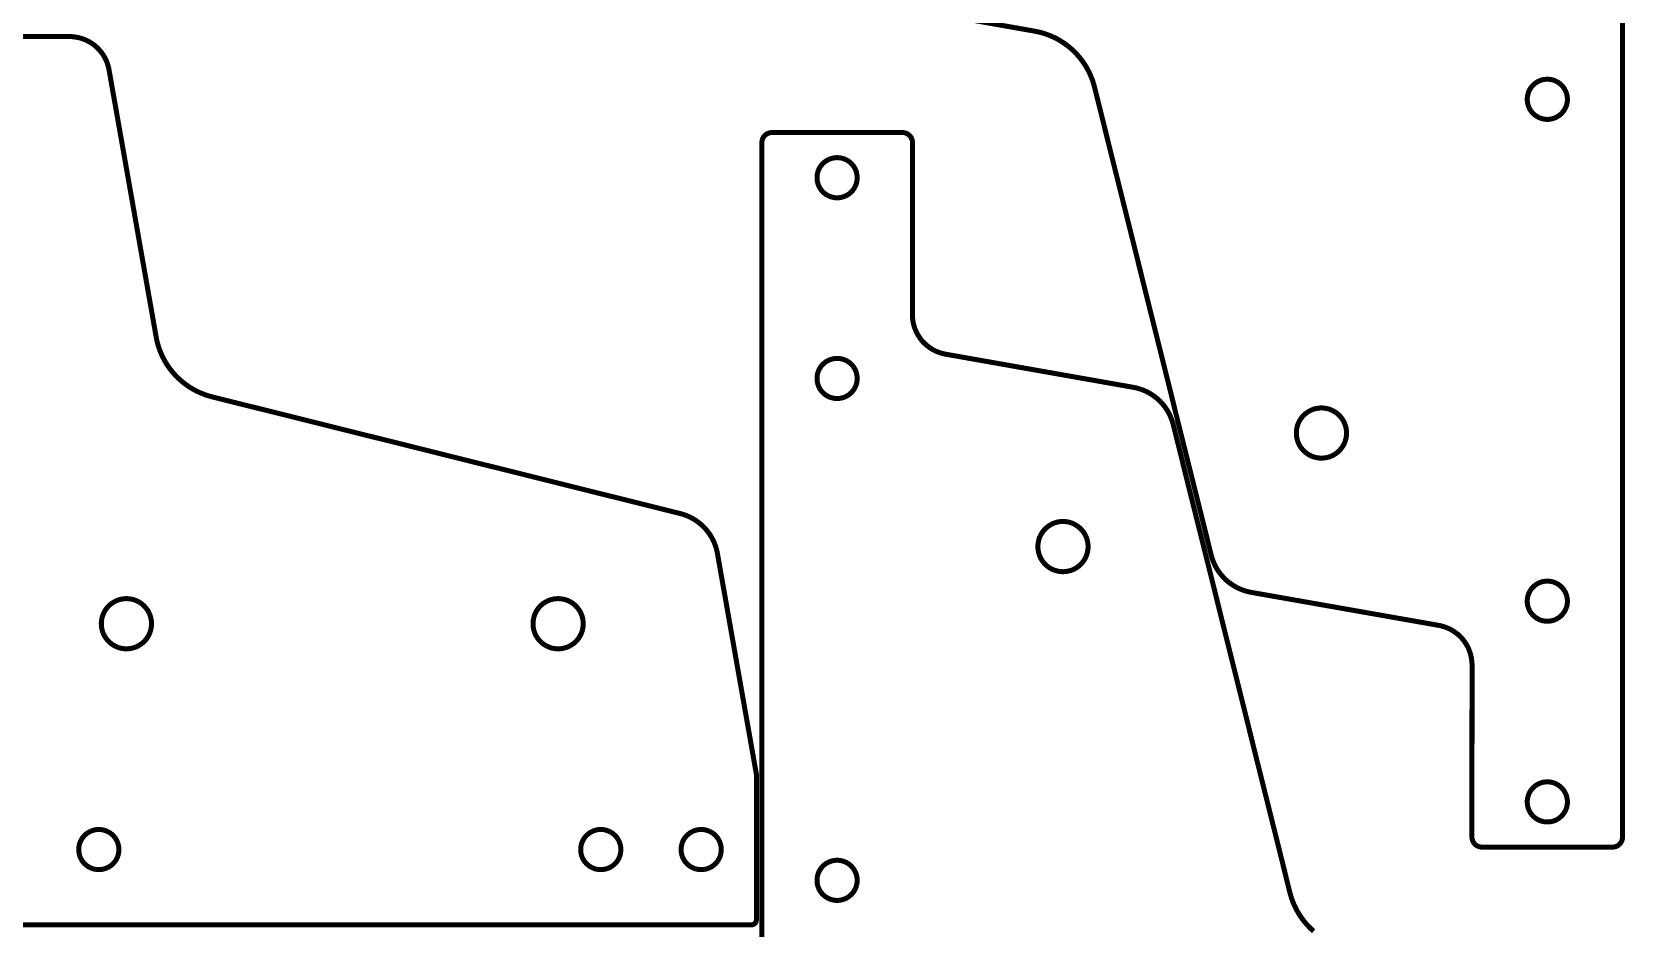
# Model space of a CAD drawing. Extents: x 0 to 1251, y 0 to 2501.
# Drawn here: x 928.1 to 1245.5, y 2103.7 to 2282.3 of the extents above; entities that cross this region are included whole.
import ezdxf

# ---------------------------------------------------------------- set-up
doc = ezdxf.new("R2010")
doc.units = 0
doc.layers.get('0').update_dxf_attribs({"linetype": 'CONTINUOUS'})

msp = doc.modelspace()

# ---------------------------------------------------------------- linework, layer by layer
at = {"color": 0, "const_width": 1}
for points in [[(1245.02, 2498.89), (1245.02, 2121.89)], [(1245, 2121.89), (1245, 2121.83), (1244.99, 2121.68), (1244.96, 2121.49), (1244.91, 2121.29), (1244.84, 2121.11), (1244.76, 2120.93), (1244.66, 2120.76), (1244.54, 2120.61), (1244.42, 2120.47), (1244.27, 2120.35), (1244.12, 2120.22), (1243.96, 2120.13), (1243.78, 2120.04), (1243.6, 2119.97), (1243.4, 2119.93), (1243.21, 2119.89), (1243.05, 2119.89), (1243, 2119.89), (1217, 2119.89), (1216.95, 2119.89), (1216.8, 2119.89), (1216.61, 2119.93), (1216.42, 2119.97), (1216.24, 2120.04), (1216.06, 2120.13), (1215.89, 2120.22), (1215.73, 2120.33), (1215.62, 2120.43), (1215.59, 2120.47), (1215.55, 2120.5), (1215.45, 2120.63), (1215.34, 2120.78), (1215.24, 2120.94), (1215.15, 2121.13), (1215.09, 2121.31), (1215.04, 2121.5), (1215.01, 2121.69), (1215, 2121.83), (1215, 2121.89), (1215.02, 2156.17), (1215.02, 2156.35), (1214.98, 2156.88), (1214.89, 2157.57), (1214.74, 2158.25), (1214.53, 2158.9), (1214.27, 2159.56), (1213.95, 2160.17), (1213.57, 2160.75), (1213.26, 2161.18), (1213.15, 2161.32), (1213.03, 2161.44), (1212.67, 2161.83), (1212.16, 2162.31), (1211.6, 2162.72), (1211.02, 2163.1), (1210.4, 2163.42), (1209.76, 2163.69), (1209.09, 2163.9), (1208.58, 2164.03), (1208.41, 2164.06), (1171.02, 2170.64), (1170.85, 2170.68), (1170.32, 2170.79), (1169.63, 2171), (1168.95, 2171.25), (1168.3, 2171.54), (1167.67, 2171.89), (1167.06, 2172.28), (1166.49, 2172.71), (1166.07, 2173.06), (1165.94, 2173.18), (1165.81, 2173.31), (1165.43, 2173.69), (1164.96, 2174.24), (1164.53, 2174.81), (1164.14, 2175.42), (1163.8, 2176.04), (1163.51, 2176.69), (1163.26, 2177.38), (1163.1, 2177.9), (1163.06, 2178.07), (1139.81, 2271.32), (1139.77, 2271.46), (1139.67, 2271.85), (1139.51, 2272.36), (1139.33, 2272.88), (1139.13, 2273.38), (1138.92, 2273.88), (1138.69, 2274.36), (1138.44, 2274.83), (1138.18, 2275.31), (1137.9, 2275.76), (1137.6, 2276.21), (1137.28, 2276.65), (1136.95, 2277.08), (1136.61, 2277.5), (1136.25, 2277.9), (1135.87, 2278.29), (1135.58, 2278.57), (1135.48, 2278.67), (1135.38, 2278.76), (1135.08, 2279.03), (1134.66, 2279.38), (1134.24, 2279.71), (1133.8, 2280.03), (1133.35, 2280.32), (1132.89, 2280.6), (1132.42, 2280.88), (1131.95, 2281.13), (1131.46, 2281.35), (1130.97, 2281.57), (1130.46, 2281.76), (1129.96, 2281.94), (1129.44, 2282.1), (1128.92, 2282.24), (1128.39, 2282.36), (1127.99, 2282.44), (1127.86, 2282.47), (1074.63, 2291.85)], [(694.449, 2104.39), (1071.45, 2104.39), (1071.5, 2104.39), (1071.65, 2104.42), (1071.83, 2104.47), (1072, 2104.56), (1072.12, 2104.65), (1072.16, 2104.68), (1072.19, 2104.72), (1072.28, 2104.83), (1072.37, 2105.01), (1072.43, 2105.19), (1072.45, 2105.35), (1072.45, 2105.39), (1072.45, 2134.39), (1064.69, 2178.39), (1064.66, 2178.57), (1064.54, 2179.1), (1064.34, 2179.78), (1064.09, 2180.46), (1063.79, 2181.11), (1063.45, 2181.74), (1063.06, 2182.35), (1062.63, 2182.92), (1062.28, 2183.33), (1062.16, 2183.47), (1062.03, 2183.6), (1061.65, 2183.97), (1061.1, 2184.44), (1060.52, 2184.88), (1059.92, 2185.26), (1059.29, 2185.61), (1058.63, 2185.9), (1057.96, 2186.15), (1057.44, 2186.31), (1057.26, 2186.35), (964.012, 2209.6), (963.881, 2209.64), (963.488, 2209.74), (962.969, 2209.9), (962.46, 2210.08), (961.956, 2210.28), (961.461, 2210.49), (960.974, 2210.72), (960.496, 2210.97), (960.028, 2211.24), (959.569, 2211.51), (959.121, 2211.81), (958.683, 2212.13), (958.257, 2212.46), (957.842, 2212.81), (957.439, 2213.17), (957.049, 2213.54), (956.762, 2213.83), (956.671, 2213.93), (956.578, 2214.03), (956.307, 2214.33), (955.96, 2214.75), (955.629, 2215.17), (955.313, 2215.61), (955.014, 2216.06), (954.732, 2216.51), (954.465, 2216.99), (954.217, 2217.46), (953.986, 2217.94), (953.771, 2218.44), (953.575, 2218.94), (953.397, 2219.46), (953.238, 2219.97), (953.096, 2220.49), (952.972, 2221.01), (952.893, 2221.42), (952.869, 2221.56), (943.483, 2274.78), (943.453, 2274.96), (943.331, 2275.47), (943.121, 2276.13), (942.854, 2276.78), (942.533, 2277.39), (942.16, 2277.97), (941.736, 2278.53), (941.265, 2279.04), (940.882, 2279.4), (940.747, 2279.51), (940.613, 2279.63), (940.189, 2279.94), (939.6, 2280.32), (938.983, 2280.64), (938.34, 2280.9), (937.678, 2281.11), (936.999, 2281.26), (936.307, 2281.36), (935.781, 2281.39), (935.604, 2281.39), (859.119, 2281.39)], [(1073.53, 1883.26), (1073.53, 2260.26)], [(1073.55, 2260.26), (1073.55, 2260.32), (1073.56, 2260.47), (1073.59, 2260.67), (1073.64, 2260.86), (1073.7, 2261.04), (1073.79, 2261.22), (1073.89, 2261.38), (1074, 2261.54), (1074.13, 2261.68), (1074.27, 2261.81), (1074.43, 2261.92), (1074.59, 2262.03), (1074.77, 2262.11), (1074.95, 2262.17), (1075.14, 2262.22), (1075.34, 2262.25), (1075.49, 2262.26), (1075.55, 2262.26), (1101.55, 2262.26), (1101.6, 2262.26), (1101.74, 2262.25), (1101.94, 2262.22), (1102.13, 2262.18), (1102.31, 2262.11), (1102.49, 2262.03), (1102.66, 2261.93), (1102.81, 2261.81), (1102.93, 2261.71), (1102.96, 2261.68), (1103, 2261.64), (1103.09, 2261.53), (1103.21, 2261.38), (1103.31, 2261.21), (1103.39, 2261.03), (1103.46, 2260.85), (1103.51, 2260.65), (1103.54, 2260.46), (1103.55, 2260.31), (1103.55, 2260.26), (1103.53, 2225.97), (1103.53, 2225.81), (1103.56, 2225.28), (1103.65, 2224.58), (1103.8, 2223.9), (1104.01, 2223.24), (1104.28, 2222.6), (1104.6, 2221.99), (1104.98, 2221.39), (1105.29, 2220.97), (1105.4, 2220.83), (1105.52, 2220.69), (1105.88, 2220.32), (1106.39, 2219.85), (1106.95, 2219.42), (1107.53, 2219.04), (1108.15, 2218.72), (1108.79, 2218.46), (1109.46, 2218.25), (1109.97, 2218.13), (1110.14, 2218.1), (1147.52, 2211.5), (1147.7, 2211.47), (1148.23, 2211.35), (1148.92, 2211.15), (1149.6, 2210.9), (1150.25, 2210.61), (1150.88, 2210.26), (1151.48, 2209.88), (1152.06, 2209.44), (1152.48, 2209.1), (1152.61, 2208.97), (1152.74, 2208.85), (1153.12, 2208.46), (1153.59, 2207.92), (1154.02, 2207.33), (1154.4, 2206.74), (1154.75, 2206.1), (1155.04, 2205.44), (1155.29, 2204.76), (1155.45, 2204.25), (1155.49, 2204.07), (1178.74, 2110.82), (1178.77, 2110.69), (1178.88, 2110.31), (1179.04, 2109.78), (1179.22, 2109.28), (1179.41, 2108.76), (1179.63, 2108.28), (1179.86, 2107.79), (1180.11, 2107.31), (1180.37, 2106.83), (1180.65, 2106.38), (1180.95, 2105.93), (1181.26, 2105.5), (1181.59, 2105.07), (1181.94, 2104.65), (1182.3, 2104.25), (1182.68, 2103.86), (1182.97, 2103.57), (1183.07, 2103.49), (1183.17, 2103.39), (1183.47, 2103.13)]]:
    msp.add_lwpolyline(points, dxfattribs=at)
for points in [[(1234.02, 2268.89), (1234.02, 2268.78), (1234, 2268.47), (1233.94, 2268.08), (1233.84, 2267.69), (1233.7, 2267.33), (1233.53, 2266.97), (1233.33, 2266.65), (1233.1, 2266.35), (1232.85, 2266.06), (1232.56, 2265.81), (1232.25, 2265.57), (1231.93, 2265.38), (1231.57, 2265.19), (1231.21, 2265.07), (1230.82, 2264.97), (1230.43, 2264.9), (1230.12, 2264.89), (1230.02, 2264.89), (1229.92, 2264.89), (1229.61, 2264.9), (1229.21, 2264.97), (1228.83, 2265.07), (1228.46, 2265.19), (1228.11, 2265.38), (1227.78, 2265.57), (1227.47, 2265.81), (1227.19, 2266.06), (1226.93, 2266.35), (1226.7, 2266.65), (1226.5, 2266.97), (1226.33, 2267.33), (1226.2, 2267.69), (1226.1, 2268.08), (1226.04, 2268.47), (1226.02, 2268.78), (1226.02, 2268.89), (1226.02, 2268.99), (1226.04, 2269.29), (1226.1, 2269.69), (1226.2, 2270.07), (1226.33, 2270.44), (1226.5, 2270.79), (1226.7, 2271.13), (1226.93, 2271.43), (1227.19, 2271.71), (1227.47, 2271.97), (1227.78, 2272.21), (1228.11, 2272.4), (1228.46, 2272.57), (1228.83, 2272.71), (1229.21, 2272.81), (1229.61, 2272.86), (1229.92, 2272.89), (1230.02, 2272.89), (1230.12, 2272.89), (1230.43, 2272.86), (1230.82, 2272.81), (1231.21, 2272.71), (1231.57, 2272.57), (1231.93, 2272.4), (1232.25, 2272.21), (1232.56, 2271.97), (1232.85, 2271.71), (1233.1, 2271.43), (1233.33, 2271.13), (1233.53, 2270.79), (1233.7, 2270.44), (1233.84, 2270.07), (1233.94, 2269.69), (1234, 2269.29), (1234.02, 2268.99), (1234.02, 2268.89)], [(1092.53, 2253.26), (1092.53, 2253.17), (1092.51, 2252.85), (1092.45, 2252.46), (1092.35, 2252.07), (1092.22, 2251.71), (1092.05, 2251.36), (1091.85, 2251.03), (1091.62, 2250.72), (1091.36, 2250.43), (1091.07, 2250.18), (1090.77, 2249.94), (1090.44, 2249.75), (1090.09, 2249.58), (1089.72, 2249.44), (1089.34, 2249.35), (1088.94, 2249.28), (1088.63, 2249.26), (1088.53, 2249.26), (1088.43, 2249.26), (1088.12, 2249.28), (1087.72, 2249.35), (1087.34, 2249.44), (1086.97, 2249.58), (1086.62, 2249.75), (1086.29, 2249.94), (1085.98, 2250.18), (1085.7, 2250.43), (1085.44, 2250.72), (1085.21, 2251.03), (1085.01, 2251.36), (1084.84, 2251.71), (1084.71, 2252.07), (1084.61, 2252.46), (1084.55, 2252.85), (1084.53, 2253.17), (1084.53, 2253.26), (1084.53, 2253.36), (1084.55, 2253.67), (1084.61, 2254.07), (1084.71, 2254.46), (1084.84, 2254.82), (1085.01, 2255.17), (1085.21, 2255.5), (1085.44, 2255.81), (1085.7, 2256.1), (1085.98, 2256.35), (1086.29, 2256.58), (1086.62, 2256.78), (1086.97, 2256.94), (1087.34, 2257.08), (1087.72, 2257.18), (1088.12, 2257.24), (1088.43, 2257.26), (1088.53, 2257.26), (1088.63, 2257.26), (1088.94, 2257.24), (1089.34, 2257.18), (1089.72, 2257.08), (1090.09, 2256.94), (1090.44, 2256.78), (1090.77, 2256.58), (1091.07, 2256.35), (1091.36, 2256.1), (1091.62, 2255.81), (1091.85, 2255.5), (1092.05, 2255.17), (1092.22, 2254.82), (1092.35, 2254.46), (1092.45, 2254.07), (1092.51, 2253.67), (1092.53, 2253.36), (1092.53, 2253.26)], [(1092.53, 2213.26), (1092.53, 2213.17), (1092.51, 2212.85), (1092.45, 2212.46), (1092.35, 2212.07), (1092.22, 2211.71), (1092.05, 2211.36), (1091.85, 2211.03), (1091.62, 2210.72), (1091.36, 2210.43), (1091.07, 2210.18), (1090.77, 2209.94), (1090.44, 2209.75), (1090.09, 2209.58), (1089.72, 2209.44), (1089.34, 2209.35), (1088.94, 2209.28), (1088.63, 2209.26), (1088.53, 2209.26), (1088.43, 2209.26), (1088.12, 2209.28), (1087.72, 2209.35), (1087.34, 2209.44), (1086.97, 2209.58), (1086.62, 2209.75), (1086.29, 2209.94), (1085.98, 2210.18), (1085.7, 2210.43), (1085.44, 2210.72), (1085.21, 2211.03), (1085.01, 2211.36), (1084.84, 2211.71), (1084.71, 2212.07), (1084.61, 2212.46), (1084.55, 2212.85), (1084.53, 2213.17), (1084.53, 2213.26), (1084.53, 2213.36), (1084.55, 2213.67), (1084.61, 2214.07), (1084.71, 2214.46), (1084.84, 2214.82), (1085.01, 2215.17), (1085.21, 2215.5), (1085.44, 2215.81), (1085.7, 2216.1), (1085.98, 2216.35), (1086.29, 2216.58), (1086.62, 2216.78), (1086.97, 2216.94), (1087.34, 2217.08), (1087.72, 2217.18), (1088.12, 2217.24), (1088.43, 2217.26), (1088.53, 2217.26), (1088.63, 2217.26), (1088.94, 2217.24), (1089.34, 2217.18), (1089.72, 2217.08), (1090.09, 2216.94), (1090.44, 2216.78), (1090.77, 2216.58), (1091.07, 2216.35), (1091.36, 2216.1), (1091.62, 2215.81), (1091.85, 2215.5), (1092.05, 2215.17), (1092.22, 2214.82), (1092.35, 2214.46), (1092.45, 2214.07), (1092.51, 2213.67), (1092.53, 2213.36), (1092.53, 2213.26)], [(1190.02, 2202.39), (1190.02, 2202.26), (1189.99, 2201.88), (1189.92, 2201.38), (1189.79, 2200.9), (1189.63, 2200.44), (1189.42, 2200), (1189.16, 2199.58), (1188.88, 2199.21), (1188.55, 2198.85), (1188.2, 2198.53), (1187.81, 2198.24), (1187.4, 2197.99), (1186.96, 2197.78), (1186.51, 2197.61), (1186.03, 2197.49), (1185.53, 2197.42), (1185.15, 2197.39), (1185.02, 2197.39), (1184.89, 2197.39), (1184.51, 2197.42), (1184.01, 2197.49), (1183.53, 2197.61), (1183.07, 2197.78), (1182.63, 2197.99), (1182.22, 2198.24), (1181.84, 2198.53), (1181.48, 2198.85), (1181.16, 2199.21), (1180.87, 2199.58), (1180.62, 2200), (1180.41, 2200.44), (1180.24, 2200.9), (1180.12, 2201.38), (1180.04, 2201.88), (1180.02, 2202.26), (1180.02, 2202.39), (1180.02, 2202.51), (1180.04, 2202.9), (1180.12, 2203.39), (1180.24, 2203.88), (1180.41, 2204.33), (1180.62, 2204.76), (1180.87, 2205.18), (1181.16, 2205.57), (1181.48, 2205.92), (1181.84, 2206.25), (1182.22, 2206.53), (1182.63, 2206.78), (1183.07, 2206.99), (1183.53, 2207.17), (1184.01, 2207.28), (1184.51, 2207.36), (1184.89, 2207.39), (1185.02, 2207.39), (1185.15, 2207.39), (1185.53, 2207.36), (1186.03, 2207.28), (1186.51, 2207.17), (1186.96, 2206.99), (1187.4, 2206.78), (1187.81, 2206.53), (1188.2, 2206.25), (1188.55, 2205.92), (1188.88, 2205.57), (1189.16, 2205.18), (1189.42, 2204.76), (1189.63, 2204.33), (1189.79, 2203.88), (1189.92, 2203.39), (1189.99, 2202.9), (1190.02, 2202.51), (1190.02, 2202.39)], [(1138.53, 2179.76), (1138.53, 2179.64), (1138.5, 2179.25), (1138.43, 2178.75), (1138.31, 2178.28), (1138.14, 2177.82), (1137.93, 2177.38), (1137.68, 2176.97), (1137.39, 2176.58), (1137.07, 2176.22), (1136.71, 2175.9), (1136.32, 2175.61), (1135.91, 2175.36), (1135.48, 2175.15), (1135.02, 2174.99), (1134.54, 2174.86), (1134.04, 2174.79), (1133.66, 2174.76), (1133.53, 2174.76), (1133.4, 2174.76), (1133.02, 2174.79), (1132.52, 2174.86), (1132.04, 2174.99), (1131.58, 2175.15), (1131.15, 2175.36), (1130.73, 2175.61), (1130.35, 2175.9), (1129.99, 2176.22), (1129.67, 2176.58), (1129.38, 2176.97), (1129.13, 2177.38), (1128.92, 2177.82), (1128.75, 2178.28), (1128.63, 2178.75), (1128.56, 2179.25), (1128.53, 2179.64), (1128.53, 2179.76), (1128.53, 2179.89), (1128.56, 2180.28), (1128.63, 2180.76), (1128.75, 2181.25), (1128.92, 2181.71), (1129.13, 2182.14), (1129.38, 2182.56), (1129.67, 2182.94), (1129.99, 2183.29), (1130.35, 2183.63), (1130.73, 2183.9), (1131.15, 2184.15), (1131.58, 2184.38), (1132.04, 2184.54), (1132.52, 2184.67), (1133.02, 2184.74), (1133.4, 2184.76), (1133.53, 2184.76), (1133.66, 2184.76), (1134.04, 2184.74), (1134.54, 2184.67), (1135.02, 2184.54), (1135.48, 2184.38), (1135.91, 2184.15), (1136.32, 2183.9), (1136.71, 2183.63), (1137.07, 2183.29), (1137.39, 2182.94), (1137.68, 2182.56), (1137.93, 2182.14), (1138.14, 2181.71), (1138.31, 2181.25), (1138.43, 2180.76), (1138.5, 2180.28), (1138.53, 2179.89), (1138.53, 2179.76)], [(1234.02, 2168.89), (1234.02, 2168.78), (1234, 2168.47), (1233.94, 2168.08), (1233.84, 2167.69), (1233.7, 2167.33), (1233.53, 2166.97), (1233.33, 2166.65), (1233.1, 2166.35), (1232.85, 2166.06), (1232.56, 2165.81), (1232.25, 2165.57), (1231.93, 2165.38), (1231.57, 2165.19), (1231.21, 2165.07), (1230.82, 2164.97), (1230.43, 2164.9), (1230.12, 2164.89), (1230.02, 2164.89), (1229.92, 2164.89), (1229.61, 2164.9), (1229.21, 2164.97), (1228.83, 2165.07), (1228.46, 2165.19), (1228.11, 2165.38), (1227.78, 2165.57), (1227.47, 2165.81), (1227.19, 2166.06), (1226.93, 2166.35), (1226.7, 2166.65), (1226.5, 2166.97), (1226.33, 2167.33), (1226.2, 2167.69), (1226.1, 2168.08), (1226.04, 2168.47), (1226.02, 2168.78), (1226.02, 2168.89), (1226.02, 2168.99), (1226.04, 2169.29), (1226.1, 2169.69), (1226.2, 2170.07), (1226.33, 2170.44), (1226.5, 2170.79), (1226.7, 2171.13), (1226.93, 2171.43), (1227.19, 2171.71), (1227.47, 2171.97), (1227.78, 2172.21), (1228.11, 2172.4), (1228.46, 2172.57), (1228.83, 2172.71), (1229.21, 2172.81), (1229.61, 2172.86), (1229.92, 2172.89), (1230.02, 2172.89), (1230.12, 2172.89), (1230.43, 2172.86), (1230.82, 2172.81), (1231.21, 2172.71), (1231.57, 2172.57), (1231.93, 2172.4), (1232.25, 2172.21), (1232.56, 2171.97), (1232.85, 2171.71), (1233.1, 2171.43), (1233.33, 2171.13), (1233.53, 2170.79), (1233.7, 2170.44), (1233.84, 2170.07), (1233.94, 2169.69), (1234, 2169.29), (1234.02, 2168.99), (1234.02, 2168.89)], [(951.95, 2164.39), (951.95, 2164.26), (951.924, 2163.88), (951.849, 2163.39), (951.725, 2162.9), (951.557, 2162.44), (951.346, 2162.01), (951.096, 2161.6), (950.808, 2161.21), (950.486, 2160.86), (950.131, 2160.53), (949.746, 2160.25), (949.333, 2160), (948.896, 2159.78), (948.436, 2159.61), (947.957, 2159.49), (947.461, 2159.42), (947.078, 2159.39), (946.95, 2159.39), (946.822, 2159.39), (946.439, 2159.42), (945.942, 2159.49), (945.462, 2159.61), (945.004, 2159.78), (944.567, 2160), (944.154, 2160.25), (943.769, 2160.53), (943.414, 2160.86), (943.092, 2161.21), (942.804, 2161.6), (942.553, 2162.01), (942.343, 2162.44), (942.175, 2162.9), (942.051, 2163.39), (941.976, 2163.88), (941.95, 2164.26), (941.95, 2164.39), (941.95, 2164.51), (941.976, 2164.9), (942.051, 2165.4), (942.175, 2165.88), (942.343, 2166.33), (942.553, 2166.78), (942.804, 2167.18), (943.092, 2167.57), (943.414, 2167.93), (943.769, 2168.25), (944.154, 2168.54), (944.567, 2168.79), (945.004, 2169), (945.462, 2169.17), (945.942, 2169.29), (946.439, 2169.36), (946.822, 2169.39), (946.95, 2169.39), (947.078, 2169.39), (947.461, 2169.36), (947.957, 2169.29), (948.436, 2169.17), (948.896, 2169), (949.333, 2168.79), (949.746, 2168.54), (950.131, 2168.25), (950.486, 2167.93), (950.808, 2167.57), (951.096, 2167.18), (951.346, 2166.78), (951.557, 2166.33), (951.725, 2165.88), (951.849, 2165.4), (951.924, 2164.9), (951.95, 2164.51), (951.95, 2164.39)], [(1037.95, 2164.39), (1037.95, 2164.26), (1037.92, 2163.88), (1037.85, 2163.39), (1037.73, 2162.9), (1037.56, 2162.44), (1037.35, 2162.01), (1037.1, 2161.6), (1036.81, 2161.21), (1036.49, 2160.86), (1036.13, 2160.53), (1035.75, 2160.25), (1035.33, 2160), (1034.9, 2159.78), (1034.44, 2159.61), (1033.96, 2159.49), (1033.46, 2159.42), (1033.08, 2159.39), (1032.95, 2159.39), (1032.82, 2159.39), (1032.44, 2159.42), (1031.94, 2159.49), (1031.46, 2159.61), (1031, 2159.78), (1030.57, 2160), (1030.15, 2160.25), (1029.77, 2160.53), (1029.41, 2160.86), (1029.09, 2161.21), (1028.8, 2161.6), (1028.55, 2162.01), (1028.34, 2162.44), (1028.18, 2162.9), (1028.05, 2163.39), (1027.98, 2163.88), (1027.95, 2164.26), (1027.95, 2164.39), (1027.95, 2164.51), (1027.98, 2164.9), (1028.05, 2165.4), (1028.18, 2165.88), (1028.34, 2166.33), (1028.55, 2166.78), (1028.8, 2167.18), (1029.09, 2167.57), (1029.41, 2167.93), (1029.77, 2168.25), (1030.15, 2168.54), (1030.57, 2168.79), (1031, 2169), (1031.46, 2169.17), (1031.94, 2169.29), (1032.44, 2169.36), (1032.82, 2169.39), (1032.95, 2169.39), (1033.08, 2169.39), (1033.46, 2169.36), (1033.96, 2169.29), (1034.44, 2169.17), (1034.9, 2169), (1035.33, 2168.79), (1035.75, 2168.54), (1036.13, 2168.25), (1036.49, 2167.93), (1036.81, 2167.57), (1037.1, 2167.18), (1037.35, 2166.78), (1037.56, 2166.33), (1037.73, 2165.88), (1037.85, 2165.4), (1037.92, 2164.9), (1037.95, 2164.51), (1037.95, 2164.39)], [(1234.02, 2128.89), (1234.02, 2128.78), (1234, 2128.47), (1233.94, 2128.08), (1233.84, 2127.69), (1233.7, 2127.33), (1233.53, 2126.97), (1233.33, 2126.65), (1233.1, 2126.35), (1232.85, 2126.06), (1232.56, 2125.81), (1232.25, 2125.57), (1231.93, 2125.38), (1231.57, 2125.19), (1231.21, 2125.07), (1230.82, 2124.97), (1230.43, 2124.9), (1230.12, 2124.89), (1230.02, 2124.89), (1229.92, 2124.89), (1229.61, 2124.9), (1229.21, 2124.97), (1228.83, 2125.07), (1228.46, 2125.19), (1228.11, 2125.38), (1227.78, 2125.57), (1227.47, 2125.81), (1227.19, 2126.06), (1226.93, 2126.35), (1226.7, 2126.65), (1226.5, 2126.97), (1226.33, 2127.33), (1226.2, 2127.69), (1226.1, 2128.08), (1226.04, 2128.47), (1226.02, 2128.78), (1226.02, 2128.89), (1226.02, 2128.99), (1226.04, 2129.29), (1226.1, 2129.69), (1226.2, 2130.07), (1226.33, 2130.44), (1226.5, 2130.79), (1226.7, 2131.13), (1226.93, 2131.43), (1227.19, 2131.71), (1227.47, 2131.97), (1227.78, 2132.21), (1228.11, 2132.4), (1228.46, 2132.57), (1228.83, 2132.71), (1229.21, 2132.81), (1229.61, 2132.86), (1229.92, 2132.89), (1230.02, 2132.89), (1230.12, 2132.89), (1230.43, 2132.86), (1230.82, 2132.81), (1231.21, 2132.71), (1231.57, 2132.57), (1231.93, 2132.4), (1232.25, 2132.21), (1232.56, 2131.97), (1232.85, 2131.71), (1233.1, 2131.43), (1233.33, 2131.13), (1233.53, 2130.79), (1233.7, 2130.44), (1233.84, 2130.07), (1233.94, 2129.69), (1234, 2129.29), (1234.02, 2128.99), (1234.02, 2128.89)], [(945.45, 2119.39), (945.45, 2119.29), (945.429, 2118.99), (945.368, 2118.58), (945.269, 2118.19), (945.136, 2117.83), (944.967, 2117.49), (944.767, 2117.15), (944.536, 2116.85), (944.278, 2116.56), (943.994, 2116.31), (943.686, 2116.07), (943.357, 2115.88), (943.007, 2115.71), (942.639, 2115.57), (942.256, 2115.47), (941.858, 2115.42), (941.553, 2115.39), (941.45, 2115.39), (941.347, 2115.39), (941.04, 2115.42), (940.643, 2115.47), (940.261, 2115.57), (939.893, 2115.71), (939.543, 2115.88), (939.214, 2116.07), (938.906, 2116.31), (938.621, 2116.56), (938.364, 2116.85), (938.133, 2117.15), (937.932, 2117.49), (937.764, 2117.83), (937.629, 2118.19), (937.531, 2118.58), (937.471, 2118.99), (937.45, 2119.29), (937.45, 2119.39), (937.45, 2119.49), (937.471, 2119.81), (937.531, 2120.19), (937.629, 2120.58), (937.764, 2120.94), (937.932, 2121.29), (938.133, 2121.63), (938.364, 2121.93), (938.621, 2122.22), (938.906, 2122.47), (939.214, 2122.71), (939.543, 2122.9), (939.893, 2123.07), (940.261, 2123.21), (940.643, 2123.31), (941.04, 2123.38), (941.347, 2123.39), (941.45, 2123.39), (941.553, 2123.39), (941.858, 2123.38), (942.256, 2123.31), (942.639, 2123.21), (943.007, 2123.07), (943.357, 2122.9), (943.686, 2122.71), (943.994, 2122.47), (944.278, 2122.22), (944.536, 2121.93), (944.767, 2121.63), (944.967, 2121.29), (945.136, 2120.94), (945.269, 2120.58), (945.368, 2120.19), (945.429, 2119.81), (945.45, 2119.49), (945.45, 2119.39)], [(1045.45, 2119.39), (1045.45, 2119.29), (1045.43, 2118.99), (1045.37, 2118.58), (1045.27, 2118.19), (1045.14, 2117.83), (1044.97, 2117.49), (1044.77, 2117.15), (1044.54, 2116.85), (1044.28, 2116.56), (1043.99, 2116.31), (1043.69, 2116.07), (1043.36, 2115.88), (1043.01, 2115.71), (1042.64, 2115.57), (1042.26, 2115.47), (1041.86, 2115.42), (1041.55, 2115.39), (1041.45, 2115.39), (1041.35, 2115.39), (1041.04, 2115.42), (1040.64, 2115.47), (1040.26, 2115.57), (1039.89, 2115.71), (1039.54, 2115.88), (1039.21, 2116.07), (1038.91, 2116.31), (1038.62, 2116.56), (1038.36, 2116.85), (1038.13, 2117.15), (1037.93, 2117.49), (1037.76, 2117.83), (1037.63, 2118.19), (1037.53, 2118.58), (1037.47, 2118.99), (1037.45, 2119.29), (1037.45, 2119.39), (1037.45, 2119.49), (1037.47, 2119.81), (1037.53, 2120.19), (1037.63, 2120.58), (1037.76, 2120.94), (1037.93, 2121.29), (1038.13, 2121.63), (1038.36, 2121.93), (1038.62, 2122.22), (1038.91, 2122.47), (1039.21, 2122.71), (1039.54, 2122.9), (1039.89, 2123.07), (1040.26, 2123.21), (1040.64, 2123.31), (1041.04, 2123.38), (1041.35, 2123.39), (1041.45, 2123.39), (1041.55, 2123.39), (1041.86, 2123.38), (1042.26, 2123.31), (1042.64, 2123.21), (1043.01, 2123.07), (1043.36, 2122.9), (1043.69, 2122.71), (1043.99, 2122.47), (1044.28, 2122.22), (1044.54, 2121.93), (1044.77, 2121.63), (1044.97, 2121.29), (1045.14, 2120.94), (1045.27, 2120.58), (1045.37, 2120.19), (1045.43, 2119.81), (1045.45, 2119.49), (1045.45, 2119.39)], [(1065.45, 2119.39), (1065.45, 2119.29), (1065.43, 2118.99), (1065.37, 2118.58), (1065.27, 2118.19), (1065.14, 2117.83), (1064.97, 2117.49), (1064.77, 2117.15), (1064.54, 2116.85), (1064.28, 2116.56), (1063.99, 2116.31), (1063.69, 2116.07), (1063.36, 2115.88), (1063.01, 2115.71), (1062.64, 2115.57), (1062.26, 2115.47), (1061.86, 2115.42), (1061.55, 2115.39), (1061.45, 2115.39), (1061.35, 2115.39), (1061.04, 2115.42), (1060.64, 2115.47), (1060.26, 2115.57), (1059.89, 2115.71), (1059.54, 2115.88), (1059.21, 2116.07), (1058.91, 2116.31), (1058.62, 2116.56), (1058.36, 2116.85), (1058.13, 2117.15), (1057.93, 2117.49), (1057.76, 2117.83), (1057.63, 2118.19), (1057.53, 2118.58), (1057.47, 2118.99), (1057.45, 2119.29), (1057.45, 2119.39), (1057.45, 2119.49), (1057.47, 2119.81), (1057.53, 2120.19), (1057.63, 2120.58), (1057.76, 2120.94), (1057.93, 2121.29), (1058.13, 2121.63), (1058.36, 2121.93), (1058.62, 2122.22), (1058.91, 2122.47), (1059.21, 2122.71), (1059.54, 2122.9), (1059.89, 2123.07), (1060.26, 2123.21), (1060.64, 2123.31), (1061.04, 2123.38), (1061.35, 2123.39), (1061.45, 2123.39), (1061.55, 2123.39), (1061.86, 2123.38), (1062.26, 2123.31), (1062.64, 2123.21), (1063.01, 2123.07), (1063.36, 2122.9), (1063.69, 2122.71), (1063.99, 2122.47), (1064.28, 2122.22), (1064.54, 2121.93), (1064.77, 2121.63), (1064.97, 2121.29), (1065.14, 2120.94), (1065.27, 2120.58), (1065.37, 2120.19), (1065.43, 2119.81), (1065.45, 2119.49), (1065.45, 2119.39)], [(1092.53, 2113.26), (1092.53, 2113.17), (1092.51, 2112.85), (1092.45, 2112.46), (1092.35, 2112.07), (1092.22, 2111.71), (1092.05, 2111.36), (1091.85, 2111.03), (1091.62, 2110.72), (1091.36, 2110.43), (1091.07, 2110.18), (1090.77, 2109.94), (1090.44, 2109.75), (1090.09, 2109.58), (1089.72, 2109.44), (1089.34, 2109.35), (1088.94, 2109.28), (1088.63, 2109.26), (1088.53, 2109.26), (1088.43, 2109.26), (1088.12, 2109.28), (1087.72, 2109.35), (1087.34, 2109.44), (1086.97, 2109.58), (1086.62, 2109.75), (1086.29, 2109.94), (1085.98, 2110.18), (1085.7, 2110.43), (1085.44, 2110.72), (1085.21, 2111.03), (1085.01, 2111.36), (1084.84, 2111.71), (1084.71, 2112.07), (1084.61, 2112.46), (1084.55, 2112.85), (1084.53, 2113.17), (1084.53, 2113.26), (1084.53, 2113.36), (1084.55, 2113.67), (1084.61, 2114.07), (1084.71, 2114.46), (1084.84, 2114.82), (1085.01, 2115.17), (1085.21, 2115.5), (1085.44, 2115.81), (1085.7, 2116.1), (1085.98, 2116.35), (1086.29, 2116.58), (1086.62, 2116.78), (1086.97, 2116.94), (1087.34, 2117.08), (1087.72, 2117.18), (1088.12, 2117.24), (1088.43, 2117.26), (1088.53, 2117.26), (1088.63, 2117.26), (1088.94, 2117.24), (1089.34, 2117.18), (1089.72, 2117.08), (1090.09, 2116.94), (1090.44, 2116.78), (1090.77, 2116.58), (1091.07, 2116.35), (1091.36, 2116.1), (1091.62, 2115.81), (1091.85, 2115.5), (1092.05, 2115.17), (1092.22, 2114.82), (1092.35, 2114.46), (1092.45, 2114.07), (1092.51, 2113.67), (1092.53, 2113.36), (1092.53, 2113.26)]]:
    msp.add_lwpolyline(points, close=True, dxfattribs=at)

doc.saveas('drawing.dxf')
